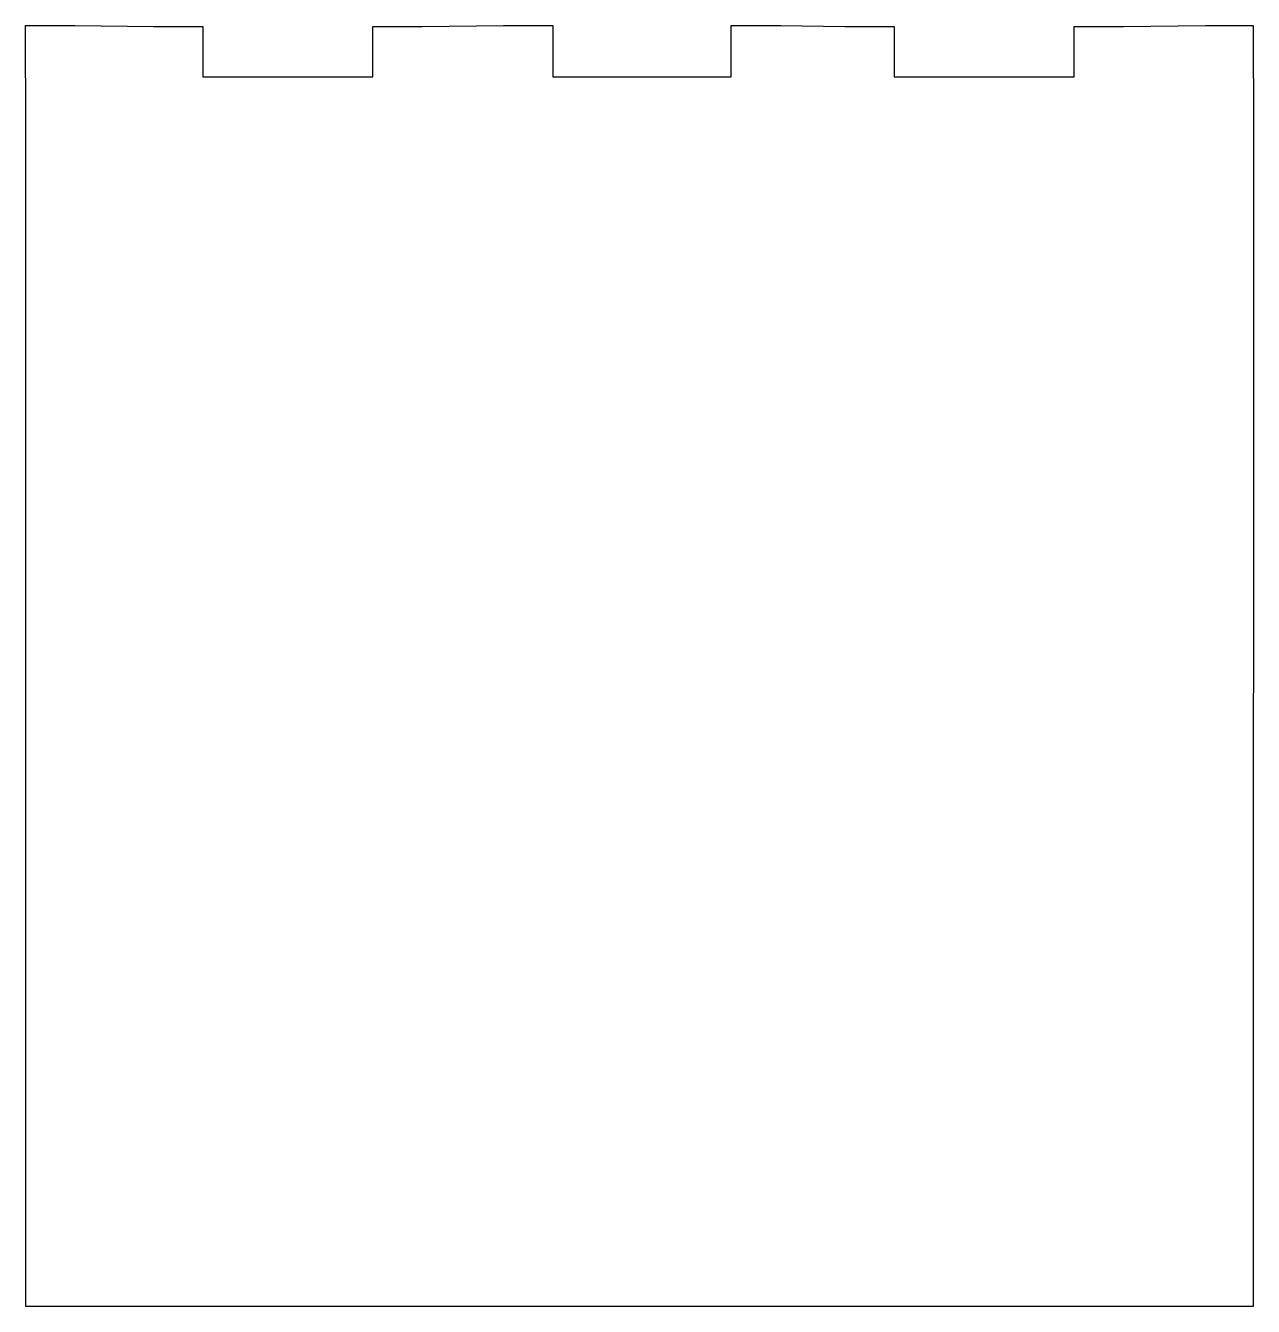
# Model space of a CAD drawing. Extents: x 32 to 185, y 72 to 231.
import ezdxf

# ---------------------------------------------------------------- set-up
doc = ezdxf.new("R2010")
doc.units = 0
doc.layers.add('side3', color=7, linetype='CONTINUOUS')

msp = doc.modelspace()

# ---------------------------------------------------------------- linework, layer by layer
at = {"layer": 'side3', "color": 1}
msp.add_lwpolyline([(32.439716, 224.648289), (32.439716, 231.016281), (38.574874, 231.016281), (48.302016, 230.910095), (54.436821, 230.910095), (54.436821, 224.648289), (64.588355, 224.648289), (64.61693, 224.648289), (72.517388, 224.648289), (75.535402, 224.648289), (75.535402, 230.910095), (81.67056, 230.910095), (91.747305, 231.016281), (97.882463, 231.016281), (97.882463, 224.648289), (107.609252, 224.648289), (113.038502, 224.648289), (120.011155, 224.648289), (120.040082, 224.648289), (120.040082, 231.016281), (126.175241, 231.016281), (134.136377, 230.910095), (140.271888, 230.910095), (140.271888, 224.648289), (150.423069, 224.648289), (153.788216, 224.648289), (156.392069, 224.648289), (162.588257, 224.648289), (162.588257, 230.910095), (168.723063, 230.910095), (178.903171, 231.016281), (184.83901, 231.016281), (184.83901, 224.648289), (184.852416, 224.298686), (184.845008, 71.963245), (32.445008, 71.963245), (32.445008, 224.363245), (32.439716, 224.648289), (32.439716, 224.648289)], close=True, dxfattribs=at)

doc.saveas('drawing.dxf')
